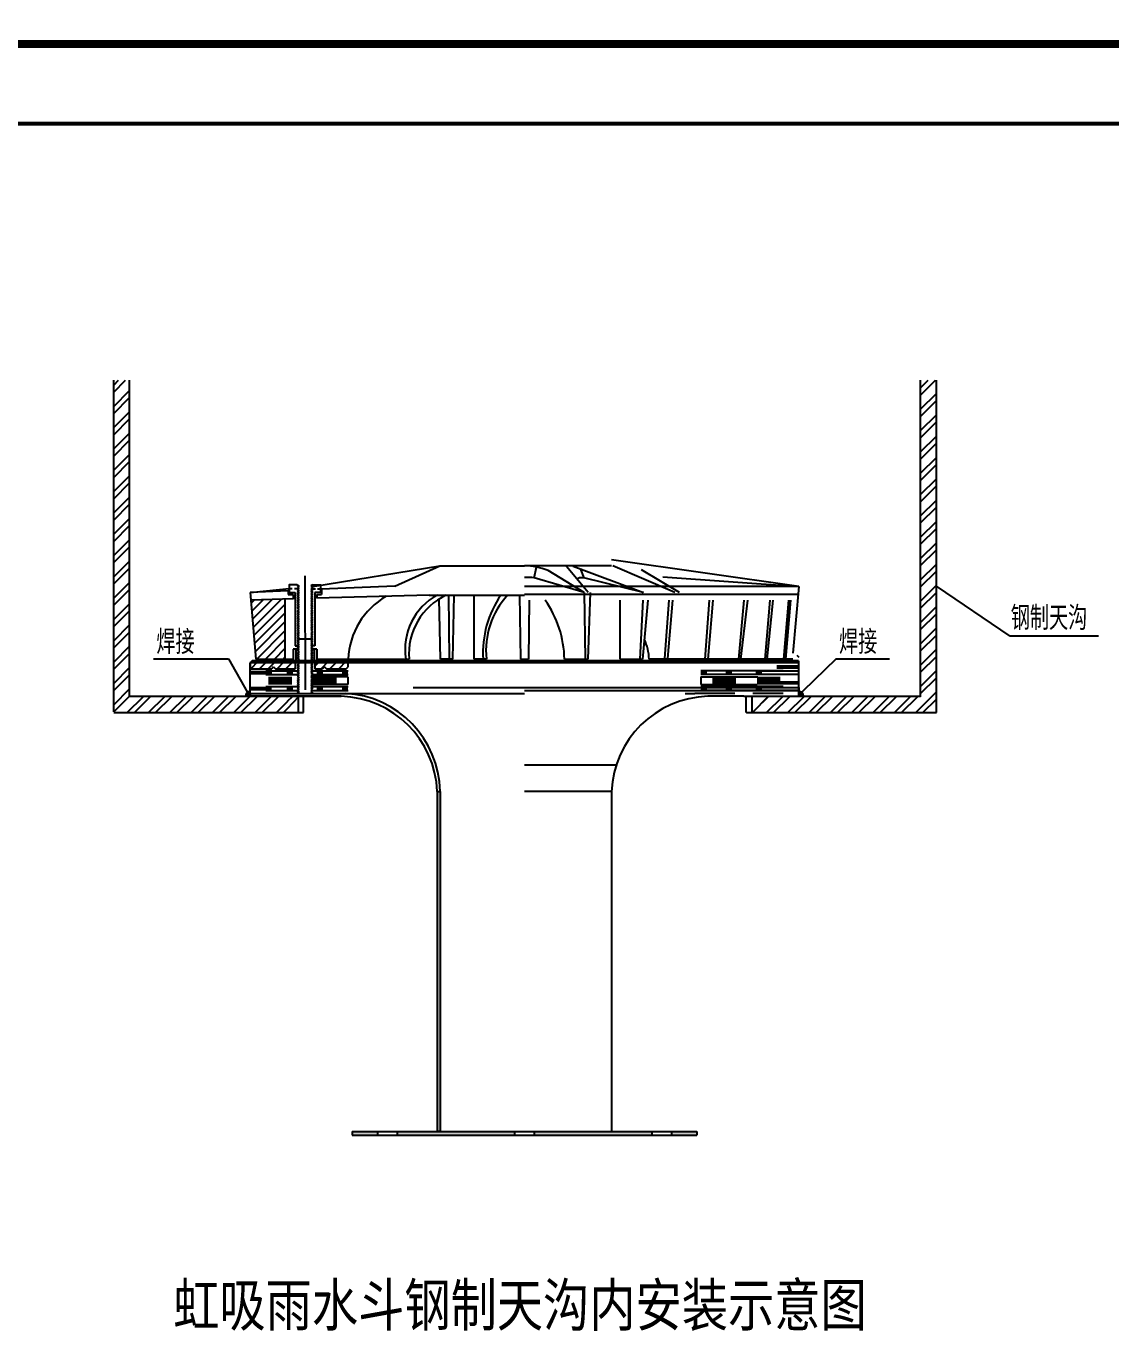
# Model space of a CAD drawing. Extents: x -452079 to 117456, y 3902 to 836955.
# Drawn here: x -297042 to -290238, y 198714 to 206927 of the extents above; entities that cross this region are included whole.
import ezdxf
from ezdxf.enums import TextEntityAlignment as Align

# ---------------------------------------------------------------- set-up
doc = ezdxf.new("R2010")
doc.units = 0
doc.header["$LTSCALE"] = 1000
doc.header["$MEASUREMENT"] = 0
doc.linetypes.add('ACAD_ISO04W100', pattern=[30, 24, -3, 0, -3])
for name, color, linetype in [('0-cxFrame', 155, 'Continuous'), ('PUB_TITLE', 4, 'Continuous'), ('图层1', 5, 'Continuous'), ('文本', 4, 'Continuous'), ('虹吸雨水', 4, 'Continuous'), ('轴线', 9, 'ACAD_ISO04W100')]:
    doc.layers.add(name, color=color, linetype=linetype)
doc.layers.add('0-cxText', color=131, linetype='Continuous', lineweight=25)
doc.styles.add('-宋体', font='', dxfattribs={"width": 0.8})
doc.styles.add('_HZTXT', font='txt.shx', dxfattribs={"bigfont": 'hztxt.shx'})
doc.styles.add('cx_tuming', font='')
doc.styles.add('cx_tuqian1', font='')
doc.styles.add('黑体', font='', dxfattribs={"height": 12})
doc.styles.get('-宋体').set_extended_font_data('SimSun')
doc.styles.get('cx_tuming').set_extended_font_data('SimHei')
doc.styles.get('cx_tuqian1').set_extended_font_data('SimSun')
doc.styles.get('黑体').set_extended_font_data('SimHei')
pattern_1 = [(44.99999999999994, (-300471.764291554, 195617.9836114772), (-66.83877127165238, 66.83877127165222), []), (44.99999999999994, (-300427.2050914716, 195617.9836114772), (-66.83877127165238, 66.83877127165222), [])]

# ---------------------------------------------------------------- blocks, each defined once
blk = doc.blocks.new('TK22.A1 L(Dragon)')
at = {"layer": '0-cxFrame', "color": 7, "const_width": 0.5}
blk.add_lwpolyline([(0, 0), (-841, 0), (-841, 594), (0, 594)], close=True, dxfattribs=at)
at = {"layer": '0-cxFrame', "const_width": 0.5}
blk.add_lwpolyline([(-80, 10), (-821, 10), (-821, 584), (-80, 584)], close=True, dxfattribs=at)
at = {"style": '黑体', "flags": 4}
blk.add_attdef('图幅', text='', height=3.3, dxfattribs=at).set_placement((-40, 3), align=Align.RIGHT)
at = {"layer": '0-cxText', "flags": 4}
for tag, height, style, p in [('建设单位', 3.5, 'cx_tuming', (-45, 240)), ('项目名称', 3.5, 'cx_tuming', (-45, 210)), ('子项名称', 3.5, 'cx_tuming', (-45, 180)), ('工程编号', 3.3, 'cx_tuqian1', (-35, 165)), ('图名1', 3.5, 'cx_tuming', (-45, 87)), ('图名2', 3.5, 'cx_tuming', (-45, 79)), ('图名3', 3.5, 'cx_tuming', (-45, 71)), ('出图日期', 3.3, 'cx_tuqian1', (-39, 60)), ('专业', 3.3, 'cx_tuqian1', (-55, 52)), ('版次', 3.3, 'cx_tuqian1', (-20, 44)), ('图号', 3.3, 'cx_tuqian1', (-55, 44))]:
    blk.add_attdef(tag, text='', height=height, dxfattribs=dict(at, style=style)).set_placement(p, align=Align.MIDDLE)

msp = doc.modelspace()

# ---------------------------------------------------------------- hatches: boundary and pattern name
at = {"layer": '图层1'}
h = msp.add_hatch(dxfattribs=at)
h.set_pattern_fill('LINE', scale=12.28971744, angle=45, style=0)
h.set_pattern_definition([(44.99999999999999, (-1272664.943048895, -135926.5868821669), (-27.59120256669257, 27.59120256669257), [])])
h.paths.add_polyline_path([(-295416.4410223391, 203333.1367318715), (-295632.9757850485, 203326.9108438232), (-295600.7867839391, 202958.1111358154), (-295416.4410223391, 202958.1111358154)])
h = msp.add_hatch(dxfattribs=at)
h.set_pattern_fill('LINE', scale=12.28971744, angle=45, style=0)
h.set_pattern_definition([(44.99999999999999, (-574956.3446353732, -163945.1661306258), (-27.59120256669257, 27.59120256669257), [])])
h.paths.add_polyline_path([(-295502.0765155706, 202896.9846846295), (-295489.7867981403, 202909.2744020709), (-295477.4970807031, 202896.9846846295), (-295354.5999062828, 202896.9846846295), (-295354.5999062828, 202946.1435543945), (-295624.9736900333, 202946.1435543945), (-295637.2634073997, 202933.8538370301), (-295637.2634073997, 202896.9846846295)])
h.paths.add_polyline_path([(-295035.0672529175, 202896.9846846295), (-295022.7775354733, 202909.2744020709), (-295022.7775354733, 202946.1435543945), (-295231.702731876, 202946.1435543945), (-295231.702731876, 202896.9846846295), (-295182.5438621769, 202896.9846846295), (-295170.2541447397, 202909.2744020709), (-295157.9644272959, 202896.9846846295)])
h = msp.add_hatch(color=7, dxfattribs=at)
edge = h.paths.add_edge_path(flags=16)
edge.add_line((-295637.2634073927, 202742.7133906704), (-295039.3494066776, 202742.7133906704))
edge.add_arc((-295074.0673105841, 202114.6184496247), 629.0537226864795, 1.2396446086397077, 86.8361993156471, ccw=False)
edge.add_line((-294445.160815731, 202128.2275184839), (-294463.5953916142, 202128.2275184839))
edge.add_arc((-295085.2814328017, 202102.337556467), 622.224898194202, 2.384690679534012, 88.26992753229919)
edge.add_line((-295066.4959204787, 202724.2788145085), (-295637.2634073857, 202724.2788145085))
edge.add_line((-295637.2634073927, 202724.2788145085), (-295637.2634073927, 202742.7133906704))
edge = h.paths.add_edge_path()
edge.add_line((-295637.2634073927, 202742.7133906704), (-295039.3494066776, 202742.7133906704))
edge.add_arc((-295074.0673105841, 202114.6184496247), 629.0537226864795, 1.2396446086397077, 86.8361993156471, ccw=False)
edge.add_line((-294445.160815731, 202128.2275184839), (-294463.5953916142, 202128.2275184839))
edge.add_arc((-295085.2814328017, 202102.337556467), 622.224898194202, 2.384690679534012, 88.26992753229919)
edge.add_line((-295066.4959204787, 202724.2788145085), (-295637.2634073857, 202724.2788145085))
edge.add_line((-295637.2634073927, 202724.2788145085), (-295637.2634073927, 202742.7133906704))
edge = h.paths.add_edge_path(flags=0)
edge.add_line((-295293.1513189485, 202724.2788145085), (-295066.4959204856, 202724.2788145085))
for points in [[(-294445.160815731, 202128.2275186536), (-294445.160815731, 199995.9615428328), (-294463.5953918973, 199995.9615428328), (-294463.5953916142, 202128.2275184839)], [(-294998.1981003865, 199995.9615428328), (-294998.1981003865, 199971.3821079495), (-294838.4317736689, 199971.3821079495), (-294838.4317736689, 199995.9615428328)], [(-294715.5345992626, 199995.9615428328), (-293978.1515528586, 199995.9615428328), (-293978.1515528586, 199971.3821079497), (-294715.5345992626, 199971.3821079497)], [(-293855.2543784592, 199995.9615428328), (-293117.8713320627, 199995.9615428328), (-293117.8713320627, 199971.3821079497), (-293855.2543784592, 199971.3821079497)], [(-292994.9741576703, 199995.9615428328), (-292835.2078309453, 199995.9615428328), (-292835.2078309453, 199971.3821079497), (-292994.9741576703, 199971.3821079497)]]:
    msp.add_hatch(color=7, dxfattribs=at).paths.add_polyline_path(points)
at = {"layer": '虹吸雨水'}
h = msp.add_hatch(dxfattribs=at)
h.set_pattern_fill('ANSI32', scale=9.923810690259726, style=0)
h.set_pattern_definition(pattern_1)
h.paths.add_polyline_path([(-296393.8163723371, 202721.7531501699), (-296393.8163723371, 204706.5152882227), (-296493.0544792361, 204706.5152882227), (-296493.0544792361, 202622.51504327), (-295401.4353033046, 202622.51504327), (-295401.4353033046, 202721.7531501699), (-295500.6734102185, 202721.7531501699)])
h = msp.add_hatch(dxfattribs=at)
h.set_pattern_fill('ANSI32', scale=9.923810690259726, style=0)
h.set_pattern_definition(pattern_1)
h.paths.add_polyline_path([(-291332.6729203042, 202622.51504327), (-291332.6729203042, 204706.5152882227), (-291431.9110272031, 204706.5152882227), (-291431.9110272031, 202721.7531501699), (-292424.2920962286, 202721.7531501699), (-292424.2920962286, 202622.51504327)])
for points in [[(-295636.8885079364, 202753.8152152878, 0.4142135623731495), (-295666.9636090154, 202723.7401142019), (-295636.8885079364, 202723.7401142019)], [(-292196.5632242037, 202754.4508413697), (-292196.5632242037, 202724.3757402749), (-292166.4881231108, 202724.3757402749, 0.4142135623730951)]]:
    msp.add_hatch(color=7, dxfattribs=at).paths.add_polyline_path(points)

# ---------------------------------------------------------------- linework, layer by layer
at = {"layer": '图层1', "color": 7}
for p, q in [((-295244.3094625001, 203413.8632846662), (-294447.1413511828, 203543.4434855493)), ((-294729.0532884512, 203414.9587972724), (-294447.1413511828, 203543.4434855493)), ((-294447.1413511828, 203543.4434855493), (-293916.7029656664, 203543.4434855493)), ((-293369.810539577, 203543.4434855493), (-293916.7029656664, 203543.4434855493)), ((-293855.0289309936, 203466.8790326548), (-293841.4603010754, 203534.7667714703)), ((-293652.1230226902, 203541.0339585202), (-293653.2122503867, 203539.4796417976)), ((-293653.2122503867, 203539.4796417976), (-293652.9116851965, 203537.8490220663)), ((-293517.1088828317, 203376.0346173194), (-293652.9116851965, 203537.8490220663)), ((-293648.4674306687, 203542.432918267), (-293652.1230226902, 203541.0339585202)), ((-293640.6116327954, 203543.4434855493), (-293648.4674306687, 203542.432918267)), ((-293635.4005516924, 203543.2881285645), (-293640.6116327954, 203543.4434855493)), ((-293611.3179490001, 203541.3989615055), (-293635.4005516924, 203543.2881285645)), ((-293611.3179490001, 203541.3989615055), (-293169.9753550247, 203376.0348509817)), ((-293567.7215437282, 203525.0640759197), (-293543.0982524476, 203467.3690618986)), ((-292196.1425240667, 203412.254882936), (-293369.864585324, 203579.6628620202)), ((-292973.4455392061, 203376.0349832583), (-293362.2029990091, 203542.350713486)), ((-293542.017778192, 203376.0346005604), (-293855.0289310145, 203466.8790325272)), ((-293542.017778192, 203376.0346005604), (-293768.5599222475, 203514.2173504921)), ((-293570.7559134865, 203467.3690618986), (-293587.2884413128, 203459.6563341279)), ((-293543.0982524476, 203467.3690618986), (-293570.7559134865, 203467.3690618986)), ((-293169.9753550247, 203376.0348509817), (-293543.0982524476, 203467.3690618986)), ((-292943.886107588, 203376.0350031602), (-293182.7998989027, 203516.7624490882)), ((-293048.2131194615, 203473.7061436443), (-292196.1425240667, 203412.254882936)), ((-295637.3174530196, 203376.0331902223), (-295391.4626511371, 203399.6986387578)), ((-295397.6139171811, 203386.3061988918), (-295637.2634072651, 203376.0355064654)), ((-295637.2634072651, 203376.0355064654), (-295600.7867839391, 202958.1111358147)), ((-295397.6139171811, 203386.3061988918), (-295397.6139171811, 203363.0435194507)), ((-295397.6139171811, 203363.0435194507), (-295366.8896235785, 203363.0435194507)), ((-295373.1029946015, 203398.9675405762), (-295391.8361959106, 203398.9675405762)), ((-295366.8896235785, 203363.0435194507), (-295366.8896235785, 203334.544690726)), ((-295334.2351512255, 203398.9675405762), (-295359.7128495153, 203398.9675405762)), ((-295354.7180136273, 203374.3881056941), (-295354.7180136273, 203041.5066726749)), ((-295342.4282961831, 203423.5469754505), (-295330.1385787468, 203416.1731449837)), ((-295330.1385787468, 203416.1731449837), (-295342.4282961831, 203408.7993145263)), ((-295342.4282961831, 203408.7993145263), (-295330.1385787468, 203401.42548406)), ((-295330.1385787468, 203401.42548406), (-295342.4282961831, 203394.0516535934)), ((-295342.4282961831, 203394.0516535934), (-295330.1385787468, 203386.6778231348)), ((-295330.1385787468, 203386.6778231348), (-295342.4282961831, 203379.3039926683)), ((-295342.4282961831, 203379.3039926683), (-295330.1385787468, 203371.9301622018)), ((-295330.1385787468, 203371.9301622018), (-295342.4282961831, 203364.5563317441)), ((-295342.4282961831, 203364.5563317441), (-295330.1385787468, 203357.1825012775)), ((-295244.1105566726, 203423.5469754505), (-295256.4002741168, 203416.1731449837)), ((-295256.4002741168, 203416.1731449837), (-295244.1105566726, 203408.7993145263)), ((-295244.1105566726, 203408.7993145263), (-295256.4002741168, 203401.42548406)), ((-295256.4002741168, 203401.42548406), (-295244.1105566726, 203394.0516535934)), ((-295244.1105566726, 203394.0516535934), (-295256.4002741168, 203386.6778231348)), ((-295256.4002741168, 203386.6778231348), (-295244.1105566726, 203379.3039926683)), ((-295244.1105566726, 203379.3039926683), (-295256.4002741168, 203371.9301622018)), ((-295256.4002741168, 203371.9301622018), (-295244.1105566726, 203364.5563317441)), ((-295244.1105566726, 203364.5563317441), (-295256.4002741168, 203357.1825012775)), ((-295252.3037016306, 203398.9675405762), (-295226.8260033404, 203398.9675405762)), ((-295231.8208392284, 203374.3881056941), (-295231.8208392284, 203041.5066726749)), ((-295219.4130142972, 203363.0435194507), (-295219.4130142972, 203338.7757031667)), ((-295219.4130142972, 203363.0435194507), (-295188.6887207085, 203363.0435194507)), ((-294513.5244885756, 203359.0977239538), (-295219.4130142972, 203338.801754461)), ((-295213.6848882118, 203398.9675405762), (-295194.9516869097, 203398.9675405762)), ((-294729.0532884512, 203414.9587972724), (-295188.6887207085, 203395.2601358868)), ((-295188.6887207085, 203395.2601358868), (-295188.6887207085, 203363.0435194507)), ((-294513.5244885756, 203359.0977239538), (-293916.7029656664, 203359.0977239538)), ((-294387.2410771682, 202958.1111368943), (-294391.2141101424, 203359.0977239538)), ((-294366.5253771346, 202958.1111368943), (-294358.2752480012, 203359.0977239538)), ((-294232.1727370679, 202958.1111368943), (-294232.1727370679, 203359.0977239538)), ((-293947.427259262, 203359.0977239538), (-293941.2824005399, 202958.1111368943)), ((-292196.1425240667, 203412.254882936), (-293916.7029656664, 203412.2537248278)), ((-292200.4301462763, 203363.1302202862), (-293916.7029656664, 203363.1302202862)), ((-293542.017778192, 203376.0346005604), (-293536.5588005384, 202958.1111368943)), ((-293503.2816043145, 203376.0346266293), (-293518.8989365621, 202958.1111368943)), ((-292196.1425240667, 203412.254882936), (-292232.6191473937, 202994.3305122865)), ((-295366.8896235785, 203334.5614521193), (-295632.9757850485, 203326.9108438235)), ((-295416.4410223391, 202958.1111358147), (-295416.4410223391, 203333.1230918356)), ((-295330.1385787468, 203357.1825012775), (-295342.4282961831, 203349.808670811)), ((-295342.4282961831, 203349.808670811), (-295330.1385787468, 203342.4348403533)), ((-295330.1385787468, 203342.4348403533), (-295342.4282961831, 203335.0610098868)), ((-295342.4282961831, 203335.0610098868), (-295330.1385787468, 203327.6871794203)), ((-295330.1385787468, 203327.6871794203), (-295342.4282961831, 203320.3133489616)), ((-295342.4282961831, 203320.3133489616), (-295330.1385787468, 203312.9395184874)), ((-295330.1385787468, 203312.9395184874), (-295342.4282961831, 203305.5656880288)), ((-295342.4282961831, 203305.5656880288), (-295330.1385787468, 203298.1918575623)), ((-295330.1385787468, 203298.1918575623), (-295342.4282961831, 203290.8180270955)), ((-295342.4282961831, 203290.8180270955), (-295330.1385787468, 203283.4441966378)), ((-295330.1385787468, 203283.4441966378), (-295342.4282961831, 203276.0703661718)), ((-295342.4282961831, 203276.0703661718), (-295330.1385787468, 203268.6965357052)), ((-295256.4002741168, 203357.1825012775), (-295244.1105566726, 203349.808670811)), ((-295244.1105566726, 203349.808670811), (-295256.4002741168, 203342.4348403533)), ((-295256.4002741168, 203342.4348403533), (-295244.1105566726, 203335.0610098868)), ((-295244.1105566726, 203335.0610098868), (-295256.4002741168, 203327.6871794203)), ((-295256.4002741168, 203327.6871794203), (-295244.1105566726, 203320.3133489616)), ((-295244.1105566726, 203320.3133489616), (-295256.4002741168, 203312.9395184874)), ((-295256.4002741168, 203312.9395184874), (-295244.1105566726, 203305.5656880288)), ((-295244.1105566726, 203305.5656880288), (-295256.4002741168, 203298.1918575623)), ((-295256.4002741168, 203298.1918575623), (-295244.1105566726, 203290.8180270955)), ((-295244.1105566726, 203290.8180270955), (-295256.4002741168, 203283.4441966378)), ((-295256.4002741168, 203283.4441966378), (-295244.1105566726, 203276.0703661718)), ((-295244.1105566726, 203276.0703661718), (-295256.4002741168, 203268.6965357052)), ((-294443.4353852512, 202958.1111368943), (-294451.1894122495, 203334.9853370661)), ((-293886.4719150754, 203326.9108438235), (-293892.1235307849, 202958.1111368943)), ((-293315.1688928803, 202958.1111358147), (-293315.1688928803, 203326.9108438235)), ((-293172.898725191, 203326.9108438235), (-293192.7980087933, 202958.1111368943)), ((-293142.7847724527, 203326.9108438235), (-293175.138144817, 202958.1111368943)), ((-293011.1895445518, 203326.9108438235), (-293036.9462185007, 202962.1818507678)), ((-292987.2204505357, 203326.9108438235), (-293019.2167149105, 202962.1818507678)), ((-292758.7659227371, 203326.9108438235), (-292784.8100651324, 202958.111135807)), ((-292734.7271890722, 203326.9108438235), (-292767.0805615353, 202958.1111358147)), ((-292541.1439099021, 203326.9108438235), (-292573.3329110125, 202958.111135807)), ((-292517.1051762368, 203326.9108438235), (-292561.5838947914, 202958.111135807)), ((-292376.6615361998, 203326.9108438235), (-292408.8505373102, 202958.1111358147)), ((-292358.7676612565, 203326.9108438235), (-292397.101521089, 202958.1111358147)), ((-292259.1739429224, 203326.9108438235), (-292291.3629440324, 202958.1111358147)), ((-292247.4249266948, 203326.9108438235), (-292279.6139278112, 202958.1111358147)), ((-295330.1385787468, 203268.6965357052), (-295342.4282961831, 203261.3227052466)), ((-295342.4282961831, 203261.3227052466), (-295330.1385787468, 203253.9488747799)), ((-295330.1385787468, 203253.9488747799), (-295342.4282961831, 203246.5750443136)), ((-295342.4282961831, 203246.5750443136), (-295330.1385787468, 203239.2012138559)), ((-295330.1385787468, 203239.2012138559), (-295342.4282961831, 203231.8273833893)), ((-295342.4282961831, 203231.8273833893), (-295330.1385787468, 203224.4535529228)), ((-295330.1385787468, 203224.4535529228), (-295342.4282961831, 203217.0797224651)), ((-295342.4282961831, 203217.0797224651), (-295330.1385787468, 203209.7058919986)), ((-295330.1385787468, 203209.7058919986), (-295342.4282961831, 203202.3320615321)), ((-295342.4282961831, 203202.3320615321), (-295330.1385787468, 203194.9582310735)), ((-295330.1385787468, 203194.9582310735), (-295342.4282961831, 203187.584400599)), ((-295256.4002741168, 203268.6965357052), (-295244.1105566726, 203261.3227052466)), ((-295244.1105566726, 203261.3227052466), (-295256.4002741168, 203253.9488747799)), ((-295256.4002741168, 203253.9488747799), (-295244.1105566726, 203246.5750443136)), ((-295244.1105566726, 203246.5750443136), (-295256.4002741168, 203239.2012138559)), ((-295256.4002741168, 203239.2012138559), (-295244.1105566726, 203231.8273833893)), ((-295244.1105566726, 203231.8273833893), (-295256.4002741168, 203224.4535529228)), ((-295256.4002741168, 203224.4535529228), (-295244.1105566726, 203217.0797224651)), ((-295244.1105566726, 203217.0797224651), (-295256.4002741168, 203209.7058919986)), ((-295256.4002741168, 203209.7058919986), (-295244.1105566726, 203202.3320615321)), ((-295244.1105566726, 203202.3320615321), (-295256.4002741168, 203194.9582310735)), ((-295256.4002741168, 203194.9582310735), (-295244.1105566726, 203187.584400599)), ((-295342.4282961831, 203187.584400599), (-295330.1385787468, 203180.2105701404)), ((-295330.1385787468, 203180.2105701404), (-295342.4282961831, 203172.8367396827)), ((-295342.4282961831, 203172.8367396827), (-295330.1385787468, 203165.4629092073)), ((-295330.1385787468, 203165.4629092073), (-295342.4282961831, 203158.0890787496)), ((-295342.4282961831, 203158.0890787496), (-295330.1385787468, 203150.7152482831)), ((-295330.1385787468, 203150.7152482831), (-295342.4282961831, 203143.3414178168)), ((-295342.4282961831, 203143.3414178168), (-295330.1385787468, 203135.9675873584)), ((-295330.1385787468, 203135.9675873584), (-295342.4282961831, 203128.5937568917)), ((-295342.4282961831, 203128.5937568917), (-295330.1385787468, 203121.2199264249)), ((-295330.1385787468, 203121.2199264249), (-295342.4282961831, 203113.8460959675)), ((-295342.4282961831, 203113.8460959675), (-295330.1385787468, 203106.4722655012)), ((-295244.1105566726, 203187.584400599), (-295256.4002741168, 203180.2105701404)), ((-295256.4002741168, 203180.2105701404), (-295244.1105566726, 203172.8367396827)), ((-295244.1105566726, 203172.8367396827), (-295256.4002741168, 203165.4629092073)), ((-295256.4002741168, 203165.4629092073), (-295244.1105566726, 203158.0890787496)), ((-295244.1105566726, 203158.0890787496), (-295256.4002741168, 203150.7152482831)), ((-295256.4002741168, 203150.7152482831), (-295244.1105566726, 203143.3414178168)), ((-295244.1105566726, 203143.3414178168), (-295256.4002741168, 203135.9675873584)), ((-295256.4002741168, 203135.9675873584), (-295244.1105566726, 203128.5937568917)), ((-295244.1105566726, 203128.5937568917), (-295256.4002741168, 203121.2199264249)), ((-295256.4002741168, 203121.2199264249), (-295244.1105566726, 203113.8460959675)), ((-295244.1105566726, 203113.8460959675), (-295256.4002741168, 203106.4722655012)), ((-295354.7180136273, 203041.5066726749), (-295340.0968272791, 203041.5066726749)), ((-295330.1385787468, 203106.4722655012), (-295342.4282961831, 203099.0984350346)), ((-295342.4282961831, 203099.0984350346), (-295330.1385787468, 203091.7246045769)), ((-295330.1385787468, 203091.7246045769), (-295342.4282961831, 203084.3507741102)), ((-295340.0968272363, 203085.7664168837), (-295342.4282961831, 203084.3675355032)), ((-295340.0968272363, 203085.749655482), (-295342.4282961831, 203084.3507741102)), ((-295342.4282961831, 203084.3675355032), (-295330.1385787468, 203076.9937050367)), ((-295330.1385787468, 203076.9937050367), (-295342.4282961831, 203069.6198745702)), ((-295342.4282961831, 203069.6198745702), (-295330.1385787468, 203062.2460441116)), ((-295330.1385787468, 203062.2460441116), (-295342.4282961831, 203054.872213645)), ((-295342.4282961831, 203054.872213645), (-295330.1385787468, 203047.4983831787)), ((-295330.1385787468, 203047.4983831787), (-295342.4282961831, 203040.124552721)), ((-295342.4282961831, 203040.124552721), (-295330.1385787468, 203032.7507222543)), ((-295330.1385787468, 203032.7507222543), (-295342.4282961831, 203025.3768917877)), ((-295330.1385787468, 203032.7507222543), (-295342.4282961831, 203025.3768917877)), ((-295340.0968272363, 203085.7664168837), (-295246.4420252087, 203085.766416629)), ((-295256.4002741168, 203106.4722655012), (-295244.1105566726, 203099.0984350346)), ((-295244.1105566726, 203099.0984350346), (-295256.4002741168, 203091.7246045769)), ((-295256.4002741168, 203091.7246045769), (-295244.1105566726, 203084.3507741102)), ((-295244.1105566726, 203084.3675355032), (-295256.4002741168, 203076.9937050367)), ((-295256.4002741168, 203076.9937050367), (-295244.1105566726, 203069.6198745702)), ((-295244.1105566726, 203069.6198745702), (-295256.4002741168, 203062.2460441116)), ((-295256.4002741168, 203062.2460441116), (-295244.1105566726, 203054.872213645)), ((-295244.1105566726, 203054.872213645), (-295256.4002741168, 203047.4983831787)), ((-295256.4002741168, 203047.4983831787), (-295244.1105566726, 203040.124552721)), ((-295244.1105566726, 203040.124552721), (-295256.4002741168, 203032.7507222543)), ((-295256.4002741168, 203032.7507222543), (-295244.1105566726, 203025.3768917877)), ((-295256.4002741168, 203032.7507222543), (-295244.1105566726, 203025.3768917877)), ((-295246.4420252087, 203085.766416629), (-295244.1105566726, 203084.3675355032)), ((-295246.4420252087, 203085.7496552271), (-295244.1105566726, 203084.3507741102)), ((-295231.8208392284, 203041.5066726749), (-295246.442025591, 203041.5066726749)), ((-295600.7867839391, 202958.1111358147), (-295367.0077309514, 202958.1111358147)), ((-295367.0077309514, 203019.8818590263), (-295367.0077309514, 202946.1435543949)), ((-295333.2699082613, 203019.8818590263), (-295367.0077309514, 203019.8818590263)), ((-295350.1388196031, 203019.8818590263), (-295350.1388196031, 202946.1435543949)), ((-295342.4282961831, 203025.3768917877), (-295330.1385787468, 203018.0030613301)), ((-295342.4282961831, 203025.3768917877), (-295330.1385787468, 203018.0030613301)), ((-295330.1385787468, 203018.0030613301), (-295342.4282961831, 203010.6292308638)), ((-295342.4282961831, 203010.6292308638), (-295330.1385787468, 203003.2554003972)), ((-295330.1385787468, 203003.2554003972), (-295342.4282961831, 202995.8815699389)), ((-295342.4282961831, 202995.8815699389), (-295330.1385787468, 202988.5077394721)), ((-295330.1385787468, 202988.5077394721), (-295342.4282961831, 202981.1339090056)), ((-295342.4282961831, 202981.1339090056), (-295330.1385787468, 202973.7600785481)), ((-295330.1385787468, 202973.7600785481), (-295342.4282961831, 202966.3862480727)), ((-295342.4282961831, 202966.3862480727), (-295330.1385787468, 202959.012417615)), ((-295330.1385787468, 202959.012417615), (-295342.4282961831, 202951.6385871564)), ((-295342.4282961831, 202951.6385871564), (-295330.1385787468, 202944.2647566817)), ((-295244.1105566726, 203025.3768917877), (-295256.4002741168, 203018.0030613301)), ((-295244.1105566726, 203025.3768917877), (-295256.4002741168, 203018.0030613301)), ((-295256.4002741168, 203018.0030613301), (-295244.1105566726, 203010.6292308638)), ((-295244.1105566726, 203010.6292308638), (-295256.4002741168, 203003.2554003972)), ((-295256.4002741168, 203003.2554003972), (-295244.1105566726, 202995.8815699389)), ((-295244.1105566726, 202995.8815699389), (-295256.4002741168, 202988.5077394721)), ((-295256.4002741168, 202988.5077394721), (-295244.1105566726, 202981.1339090056)), ((-295244.1105566726, 202981.1339090056), (-295256.4002741168, 202973.7600785481)), ((-295256.4002741168, 202973.7600785481), (-295244.1105566726, 202966.3862480727)), ((-295244.1105566726, 202966.3862480727), (-295256.4002741168, 202959.012417615)), ((-295256.4002741168, 202959.012417615), (-295244.1105566726, 202951.6385871564)), ((-295244.1105566726, 202951.6385871564), (-295256.4002741168, 202944.2647566817)), ((-295219.5311216706, 203019.8818590263), (-295253.2689445948, 203019.8818590263)), ((-295236.4000331329, 203019.8818590263), (-295236.4000331329, 202946.1435543949)), ((-295219.5311216706, 203019.8818590263), (-295219.5311216706, 202946.1435543949)), ((-295219.5311216706, 202958.1111358147), (-295022.7837511704, 202958.1111358147)), ((-295022.7837511704, 202958.1111368943), (-294639.9422585469, 202958.1111368943)), ((-294366.5253771346, 202958.1111368943), (-294443.4353852512, 202958.1111368943)), ((-294155.2627289447, 202958.1111368943), (-294232.1727370679, 202958.1111368943)), ((-293941.2824005399, 202958.1111368943), (-293916.7029656664, 202958.1111368943)), ((-293916.7029656664, 202958.1111368943), (-293892.1235307849, 202958.1111368943)), ((-293665.6214824513, 202958.1111368943), (-293518.8989365621, 202958.1111368943)), ((-293315.1688928803, 202958.1111368943), (-293175.138144817, 202958.1111368943)), ((-292232.6315791982, 202958.1111358147), (-293133.9845996511, 202958.1111358147)), ((-292208.4322415677, 202982.3629308745), (-292196.1425241305, 202970.073213434)), ((-292208.4322412916, 202982.3629308745), (-292196.1425238543, 202970.073213434)), ((-293916.1104461316, 202933.2970202031), (-295638.2370449042, 202933.2970202031)), ((-295637.2634074775, 202933.8538369533), (-295637.2634074775, 202896.9846846295)), ((-295637.2634073997, 202896.9846846295), (-295502.0765155706, 202896.9846846295)), ((-295624.9664720919, 202946.1350836064), (-295637.2570592173, 202933.8350026543)), ((-295637.1371588482, 202723.446163274), (-295637.1371588482, 202933.5416947749)), ((-295354.5999062828, 202946.1435543949), (-295624.9736900333, 202946.1435543949)), ((-292196.6911976918, 202946.1539337301), (-295622.6372075908, 202946.1539337301)), ((-295538.9620803309, 202884.6949671881), (-295331.1038217245, 202884.6949671881)), ((-295489.7867981403, 202909.2744020711), (-295502.0765155776, 202896.9846846295)), ((-295489.7867981403, 202909.2744020711), (-295477.4970807031, 202896.9846846295)), ((-295477.4970807031, 202896.9846846295), (-295354.5999062828, 202896.9846846295)), ((-295367.0077309514, 202946.1435543949), (-295333.2699082613, 202946.1435543949)), ((-295354.5999062828, 202946.1435543949), (-295354.5999062828, 202896.9846846295)), ((-295330.1385787468, 202944.2647566817), (-295342.4282961831, 202936.8909262234)), ((-295342.4282961831, 202936.8909262234), (-295330.1385787468, 202929.5170957568)), ((-295330.1385787468, 202929.5170957568), (-295342.4282961831, 202922.1432652903)), ((-295342.4282961831, 202922.1432652903), (-295330.1385787468, 202914.7694348326)), ((-295330.1385787468, 202914.7694348326), (-295342.4282961831, 202907.3956043661)), ((-295342.4282961831, 202907.3956043661), (-295330.1385787468, 202900.0217738996)), ((-295330.1385787468, 202900.0217738996), (-295342.4282961831, 202892.6479434419)), ((-295342.4282961831, 202892.6479434419), (-295330.1385787468, 202885.2741129756)), ((-295330.1385787468, 202885.2741129756), (-295342.4282961831, 202877.900282509)), ((-295342.4282961831, 202877.900282509), (-295330.1385787468, 202870.5264520507)), ((-295330.1385787468, 202870.5264520507), (-295342.4282961831, 202863.1526215839)), ((-295256.4002741168, 202944.2647566817), (-295244.1105566726, 202936.8909262234)), ((-295244.1105566726, 202936.8909262234), (-295256.4002741168, 202929.5170957568)), ((-295256.4002741168, 202929.5170957568), (-295244.1105566726, 202922.1432652903)), ((-295244.1105566726, 202922.1432652903), (-295256.4002741168, 202914.7694348326)), ((-295256.4002741168, 202914.7694348326), (-295244.1105566726, 202907.3956043661)), ((-295244.1105566726, 202907.3956043661), (-295256.4002741168, 202900.0217738996)), ((-295256.4002741168, 202900.0217738996), (-295244.1105566726, 202892.6479434419)), ((-295244.1105566726, 202892.6479434419), (-295256.4002741168, 202885.2741129756)), ((-295256.4002741168, 202885.2741129756), (-295244.1105566726, 202877.900282509)), ((-295244.1105566726, 202877.900282509), (-295256.4002741168, 202870.5264520507)), ((-295256.4002741168, 202870.5264520507), (-295244.1105566726, 202863.1526215839)), ((-295255.4350311382, 202884.6949671881), (-295022.7775354733, 202884.6949671881)), ((-295253.2689445948, 202946.1435543949), (-295219.5311216706, 202946.1435543949)), ((-295231.702731876, 202946.1435543949), (-295231.702731876, 202896.9846846295)), ((-295022.7775354733, 202946.1435543949), (-295231.702731876, 202946.1435543949)), ((-295231.702731876, 202896.9846846295), (-295182.5438621769, 202896.9846846295)), ((-295170.2541447397, 202909.2744020711), (-295182.5438621769, 202896.9846846295)), ((-295170.2541447397, 202909.2744020711), (-295157.9644272959, 202896.9846846295)), ((-295157.9644272959, 202896.9846846295), (-295035.0672529175, 202896.9846846295)), ((-295035.0672529175, 202896.9846846295), (-295022.7775354733, 202909.2744020711)), ((-295022.7775354733, 202909.2744020711), (-295022.7775354733, 202946.1435543949)), ((-293916.7029656664, 202946.143554378), (-292601.703199718, 202946.1435543949)), ((-292196.1425242012, 202933.2040611092), (-293916.7029656664, 202933.2040610925)), ((-292810.6283958515, 202946.1435543949), (-292601.7031994418, 202946.1435543949)), ((-292577.9709001866, 202884.6949671881), (-292810.6283958515, 202884.6949671881)), ((-292601.703199718, 202946.1435543949), (-292208.4322415677, 202946.1435543949)), ((-292294.4438510019, 202884.6949671881), (-292577.9709001866, 202884.6949671881)), ((-292478.8060250499, 202946.1435543949), (-292208.4322412916, 202946.1435543949)), ((-292430.857417262, 202884.9570159292), (-292196.7167764407, 202884.9570159292)), ((-292196.1425242012, 202933.2040611092), (-292331.3294160234, 202933.2040611092)), ((-292196.7167764407, 202884.9570159292), (-292196.7167764407, 202860.0997383898)), ((-292196.3306972555, 202725.0227873988), (-292196.3306972555, 202946.5686363952)), ((-295538.9620803309, 202860.115532305), (-295337.3664807405, 202860.115532305)), ((-295538.9620803309, 202785.2779545687), (-295335.2547922617, 202785.2779545687)), ((-295342.4282961831, 202863.1526215839), (-295330.1385787468, 202855.7787911174)), ((-295330.1385787468, 202855.7787911174), (-295342.4282961831, 202848.4049606594)), ((-295342.4282961831, 202848.4049606594), (-295330.1385787468, 202841.0311301845)), ((-295330.1385787468, 202841.1988701756), (-295342.4282961831, 202833.8250397089)), ((-295342.4282961831, 202833.8250397089), (-295330.1385787468, 202826.4512092503)), ((-295330.1385787468, 202826.4512092503), (-295342.4282961831, 202819.0773787835)), ((-295342.4282961831, 202819.0773787835), (-295330.1385787468, 202811.7035483172)), ((-295330.1385787468, 202811.7035483172), (-295342.4282961831, 202804.3297178597)), ((-295342.4282961831, 202804.3297178597), (-295330.1385787468, 202796.9558873932)), ((-295330.1385787468, 202796.9558873932), (-295342.4282961831, 202789.5820569267)), ((-295342.4282961831, 202789.5820569267), (-295330.1385787468, 202782.208226469)), ((-295244.1105566726, 202863.1526215839), (-295256.4002741168, 202855.7787911174)), ((-295256.4002741168, 202855.7787911174), (-295244.1105566726, 202848.4049606594)), ((-295244.1105566726, 202848.4049606594), (-295256.4002741168, 202841.0311301845)), ((-295256.4002741168, 202841.1988701756), (-295244.1105566726, 202833.8250397089)), ((-295244.1105566726, 202833.8250397089), (-295256.4002741168, 202826.4512092503)), ((-295256.4002741168, 202826.4512092503), (-295244.1105566726, 202819.0773787835)), ((-295244.1105566726, 202819.0773787835), (-295256.4002741168, 202811.7035483172)), ((-295256.4002741168, 202811.7035483172), (-295244.1105566726, 202804.3297178597)), ((-295244.1105566726, 202804.3297178597), (-295256.4002741168, 202796.9558873932)), ((-295256.4002741168, 202796.9558873932), (-295244.1105566726, 202789.5820569267)), ((-295244.1105566726, 202789.5820569267), (-295256.4002741168, 202782.208226469)), ((-295024.0655950292, 202797.7894864498), (-295255.1561593686, 202797.7023562418)), ((-295251.284060608, 202785.2779545687), (-295022.7775354733, 202785.2779545687)), ((-295249.1723721156, 202860.115532305), (-295022.7775354733, 202860.1155323138)), ((-295024.0655950292, 202846.7110435708), (-295247.0752752305, 202846.6261295207)), ((-295024.0655950292, 202846.7110435708), (-295024.0655950292, 202797.7894864498)), ((-292496.0394505778, 202860.1155323138), (-292810.6283958515, 202860.1155323138)), ((-292466.4837137594, 202785.2779545687), (-292810.6283958515, 202785.2779545687)), ((-292809.3403363031, 202846.7110435708), (-292452.5022945463, 202846.6261295207)), ((-292809.3403363031, 202846.7110435708), (-292809.3403363031, 202797.7894864498)), ((-292809.3403363031, 202797.7894864498), (-292457.5682309128, 202797.7023562418)), ((-292294.4438510019, 202785.2779545687), (-292498.1511390701, 202785.2779545687)), ((-292294.4438510019, 202860.1155323138), (-292496.0394505778, 202860.1155323138)), ((-292196.7167764407, 202860.0997383898), (-292459.2778013379, 202860.0997383898)), ((-295302.3409577839, 202723.999225821), (-296393.049833149, 202723.999225821)), ((-295637.2634073927, 202742.7133906706), (-295039.3494066776, 202742.7133906706)), ((-295637.2634073927, 202742.7133906706), (-295637.2634073927, 202724.2788145087)), ((-295066.4959204787, 202724.2788145087), (-295637.2634073927, 202724.2788145087)), ((-295637.2634072651, 202724.2788145087), (-295293.1513189485, 202724.2788145087)), ((-295538.9620803309, 202760.6985196868), (-295341.4086551613, 202760.6985196868)), ((-295402.1204460089, 202692.7928505304), (-295371.506684515, 202723.7854654534)), ((-295402.0892719094, 202648.2666027389), (-295330.7117830434, 202723.7824494393)), ((-295330.1385787468, 202782.208226469), (-295342.4282961831, 202774.8343959936)), ((-295342.4282961831, 202774.8343959936), (-295330.1385787468, 202767.4605655359)), ((-295330.1385787468, 202767.4605655359), (-295342.4282961831, 202760.0867350694)), ((-295342.4282961831, 202760.0867350694), (-295330.1385787468, 202752.7129046029)), ((-295330.1385787468, 202752.7129046029), (-295342.4282961831, 202745.3390741443)), ((-295342.4282961831, 202745.3390741443), (-295338.0521570675, 202742.7133906706)), ((-295338.0521570675, 202742.7133906706), (-295248.4866957882, 202742.7133906706)), ((-295332.9531206044, 202622.5207304839), (-295332.9531206044, 202724.6680281156)), ((-295302.2114653804, 202622.4268568904), (-295302.2114653804, 202723.5830151533)), ((-295293.1513189485, 202724.2788145087), (-295066.4959204787, 202724.2788145087)), ((-295256.4002741168, 202782.208226469), (-295244.1105566726, 202774.8343959936)), ((-295244.1105566726, 202774.8343959936), (-295256.4002741168, 202767.4605655359)), ((-295256.4002741168, 202767.4605655359), (-295244.1105566726, 202760.0867350694)), ((-295244.1105566726, 202760.0867350694), (-295256.4002741168, 202752.7129046029)), ((-295256.4002741168, 202752.7129046029), (-295244.1105566726, 202745.3390741443)), ((-295244.1105566726, 202745.3390741443), (-295248.4866957882, 202742.7133906706)), ((-295245.1301977013, 202760.6985196868), (-295022.7775354733, 202760.6985196868)), ((-295214.7269648843, 202742.7133906706), (-293916.7029656664, 202742.7133906706)), ((-294615.5123190035, 202778.9327671422), (-292196.1425242082, 202778.9327671503)), ((-293916.7029656664, 202760.4981909717), (-292196.1425242082, 202760.4981909884)), ((-292908.929722999, 202742.8135800773), (-292847.4811358064, 202742.8135800773)), ((-292596.9041657386, 202742.8135800773), (-292847.4811358064, 202742.8135800773)), ((-292466.4837137594, 202760.6985196868), (-292810.6283958515, 202760.6985196868)), ((-292777.553218358, 202778.9327671503), (-292196.1425239326, 202778.9327671503)), ((-292766.9100108396, 202760.4981909884), (-292196.1425239326, 202760.4981909884)), ((-292540.2546123842, 202724.2788145087), (-292766.9100108396, 202724.2788145087)), ((-292196.1425240667, 202760.4981909884), (-292540.2546123842, 202760.4981909884)), ((-292539.9843382256, 202724.2929107075), (-292196.1660340832, 202724.2929107075)), ((-292525.0135781824, 202622.5097974144), (-292525.0135781824, 202723.9803757061)), ((-292294.4438510019, 202760.6985196868), (-292491.9972761644, 202760.6985196868)), ((-292386.8284031673, 202722.6013008502), (-292488.3912095421, 202619.9209217975)), ((-292488.3912095421, 202619.9209217975), (-292488.3912095421, 202722.2951748919)), ((-292294.4438510019, 202742.8135800773), (-292483.5722338555, 202742.8135800773)), ((-292196.1660340832, 202724.2929107075), (-292196.1660340832, 202778.3746618401)), ((-292196.1425242082, 202778.9327671503), (-292196.1425242082, 202760.4981909884)), ((-292196.1425239326, 202778.9327671503), (-292196.1425239326, 202760.4981909884)), ((-292195.8918618986, 202725.147198198), (-291431.5110242179, 202725.147198198)), ((-292170.4402109588, 202755.655365008), (-292177.5854735964, 202748.9861922084)), ((-292523.5268136187, 202622.5139444416), (-292525.0119795085, 202622.5139444416)), ((-293916.7029656664, 202294.1387040947), (-293340.0502909267, 202294.1387040947)), ((-294463.5953916142, 202128.2275184841), (-294445.160815731, 202128.2275184841)), ((-294463.5953918973, 202128.2275186538), (-294463.5953918973, 199995.9615428328)), ((-294463.5953916142, 202128.2275184841), (-294445.160815731, 202128.2275184841)), ((-294445.160815731, 202128.2275186538), (-294445.160815731, 199995.9615428328)), ((-293369.8105394638, 202128.2275184841), (-293916.7029656519, 202128.2275184841)), ((-293369.8105397185, 202128.2275186538), (-293369.8105397185, 199995.9615428328)), ((-294998.1981003795, 199995.9615428328), (-294715.5345992626, 199995.9615428328)), ((-294998.1981003795, 199995.9615428328), (-294998.1981003795, 199971.3821079497)), ((-294838.4317736689, 199995.9615428328), (-294838.4317736689, 199971.3821079497)), ((-294715.5345992626, 199995.9615428328), (-293978.1515528586, 199995.9615428328)), ((-294715.5345992626, 199995.9615428328), (-294715.5345992626, 199971.3821079497)), ((-294445.160815731, 199995.9615428328), (-294463.5953918973, 199995.9615428328)), ((-293978.1515528586, 199995.9615428328), (-293855.2543784592, 199995.9615428328)), ((-293978.1515528586, 199995.9615428328), (-293978.1515528586, 199971.3821079497)), ((-293855.2543784592, 199995.9615428328), (-293117.8713320627, 199995.9615428328)), ((-293855.2543784592, 199995.9615428328), (-293855.2543784592, 199971.3821079497)), ((-293117.8713320627, 199995.9615428328), (-292994.9741576703, 199995.9615428328)), ((-293117.8713320627, 199995.9615428328), (-293117.8713320627, 199971.3821079497)), ((-292994.9741576703, 199995.9615428328), (-292835.2078309453, 199995.9615428328)), ((-292994.9741576703, 199995.9615428328), (-292994.9741576703, 199971.3821079497)), ((-292835.2078309453, 199995.9615428328), (-292835.2078309453, 199971.3821079497)), ((-294998.1981003795, 199971.3821079497), (-294715.5345992626, 199971.3821079497)), ((-294715.5345992626, 199971.3821079497), (-293978.1515528586, 199971.3821079497)), ((-293978.1515528586, 199971.3821079497), (-293855.2543784592, 199971.3821079497)), ((-293855.2543784592, 199971.3821079497), (-293117.8713320627, 199971.3821079497)), ((-293117.8713320627, 199971.3821079497), (-292994.9741576703, 199971.3821079497)), ((-292994.9741576703, 199971.3821079497), (-292835.2078309453, 199971.3821079497))]:
    msp.add_line(p, q, dxfattribs=at)
for points in [[(-295342.4282961831, 203423.5469754505), (-295391.587165953, 203423.5469754505), (-295391.587165953, 203374.3881056941), (-295354.7180136273, 203374.3881056941)], [(-295244.1105566726, 203423.5469754505), (-295194.9516869097, 203423.5469754505), (-295194.9516869097, 203374.3881056941), (-295231.8208392284, 203374.3881056941)]]:
    msp.add_lwpolyline(points, dxfattribs=at)
for points, const_width in [([(-295637.1674730059, 202872.4661002742), (-295499.8308581634, 202872.4661002742)], 24.57943488), ([(-295407.3555793509, 202872.4661002742), (-295368.2243571904, 202872.4661002742)], 24.57943488), ([(-295219.6948039255, 202872.4661002742), (-295180.563581758, 202872.4661002742)], 24.57943488), ([(-295219.274687059, 202872.4661002742), (-295180.143464899, 202872.4661002742)], 24.57943488), ([(-295061.9087576408, 202872.4661002742), (-295022.7775354733, 202872.4661002742)], 24.57943488), ([(-292771.4971736845, 202872.4661002822), (-292810.6283958515, 202872.4661002822)], 24.57943488), ([(-292614.1312442662, 202872.4661002822), (-292653.2624664337, 202872.4661002822)], 24.57943488), ([(-292613.7111273998, 202872.4661002822), (-292652.8423495668, 202872.4661002822)], 24.57943488), ([(-292426.0503519739, 202872.4661002822), (-292465.1815741414, 202872.4661002822)], 24.57943488), ([(-292196.2814113091, 202908.6854767537), (-292333.5750731619, 202908.6854767537)], 24.57943488), ([(-295637.1617898911, 202772.8105609269), (-295501.7708461315, 202772.8105609269)], 24.57943488), ([(-295375.4632461139, 202822.1282730527), (-295522.9398553947, 202822.1282730527)], 49.15886976), ([(-295407.3555793509, 202772.8105609269), (-295368.2243571904, 202772.8105609269)], 24.57943488), ([(-295094.7952690239, 202822.1282730527), (-295244.1435080811, 202822.1282730527)], 49.15886976), ([(-295219.6948039255, 202772.8105609269), (-295180.563581758, 202772.8105609269)], 24.57943488), ([(-295219.274687059, 202772.8105609269), (-295180.143464899, 202772.8105609269)], 24.57943488), ([(-295061.9087576408, 202772.8105609269), (-295022.7775354733, 202772.8105609269)], 24.57943488), ([(-292771.4971736845, 202772.8105609269), (-292810.6283958515, 202772.8105609269)], 24.57943488), ([(-292738.6106622948, 202822.1282730527), (-292589.2624232437, 202822.1282730527)], 49.15886976), ([(-292614.1312442662, 202772.8105609269), (-292653.2624664337, 202772.8105609269)], 24.57943488), ([(-292613.7111273998, 202772.8105609269), (-292652.8423495668, 202772.8105609269)], 24.57943488), ([(-292457.9426852039, 202822.1282730527), (-292310.4660759236, 202822.1282730527)], 49.15886976), ([(-292426.0503519739, 202772.8105609269), (-292465.1815741414, 202772.8105609269)], 24.57943488), ([(-292196.8973071848, 202809.0299373978), (-292333.5750731619, 202809.0299373978)], 24.57943488)]:
    msp.add_lwpolyline(points, dxfattribs=dict(at, const_width=const_width))
for centre, radius, start, end in [((-293933.2139740636, 203069.6806993095), 474.0504097966473, 69.67563393917933, 88.00400456504673), ((-293906.8032665093, 203046.4308792694), 423.6239269701196, 82.9798911790831, 91.33907120346498), ((-294279.6730320075, 203019.0637581145), 385.8299318589093, 118.1997762037018, 189.0895479906574), ((-294234.1669302874, 202990.5878935839), 407.0729133101615, 115.1406818015128, 184.5759877635901), ((-293537.2308343307, 202995.991586917), 639.8698447086606, 145.4260985691153, 183.3939092432767), ((-293638.7776548972, 203009.4156701235), 519.0269615770892, 137.6446915051184, 185.672810490052), ((-294542.0751863204, 202935.7304365501), 481.2292801417196, 120.2815579020914, 177.3343631429466), ((-294320.0815505188, 202947.2917227963), 654.5494942517344, 0.9471171631672753, 35.44843905067059), ((-293468.2871984414, 202939.4342678908), 334.8239133591216, 3.197684555242938, 24.83924169108115), ((-295085.2814328017, 202102.337556467), 622.224898194202, 2.384690831451246, 88.26992681405501), ((-295074.0673105841, 202114.618449625), 629.0537226864795, 1.239644566193199, 86.8361992788615), ((-292748.124498531, 202102.337556467), 622.224898194202, 91.730073185945, 177.6153091685488)]:
    msp.add_arc(centre, radius, start, end, dxfattribs=at)
at = {"layer": '文本', "color": 4}
for p, q in [((-290869.7091349576, 203101.5481640111), (-291332.6729203042, 203415.3354437147)), ((-290315.6516723026, 203101.5481640113), (-290869.7091349576, 203101.5481640111)), ((-296242.8309602838, 202959.1785011269), (-295773.712821395, 202959.1785011269)), ((-295773.8523553506, 202959.3203662367), (-295653.7929187448, 202748.2483984717)), ((-291961.278813626, 202958.7989718915), (-292170.5776967088, 202755.5539513585)), ((-291960.7440275106, 202959.1785011269), (-291627.0240588023, 202959.1785011269))]:
    msp.add_line(p, q, dxfattribs=at)
at = {"layer": '虹吸雨水', "color": 7}
for p, q in [((-296493.0544792361, 202626.7177022147), (-296493.0544792361, 204706.5152882232)), ((-296393.8163723371, 202721.7531501703), (-296393.8163723371, 204706.5152882232)), ((-291431.9110272031, 202721.7531501703), (-291431.9110272031, 204706.5152882232)), ((-291332.6729203042, 202622.5150432704), (-291332.6729203042, 204706.5152882232)), ((-296493.0544792361, 202622.5150432704), (-295302.1971963978, 202622.5150432704)), ((-292523.5302031285, 202622.5150432704), (-291332.6729203042, 202622.5150432704))]:
    msp.add_line(p, q, dxfattribs=at)
for centre, start, end in [((-295636.8885079364, 202723.7401142014), 90, 180), ((-292196.5592275335, 202724.3757402828), 0, 90)]:
    msp.add_arc(centre, 30.07510109028057, start, end, dxfattribs=at)
at = {"layer": '轴线'}
msp.add_line((-295293.3569499374, 203478.9244880277), (-295292.9728003385, 202763.9167886606), dxfattribs=at)

# ---------------------------------------------------------------- block references
at = {"layer": '0-cxFrame'}
for p, xscale, yscale, zscale in [((-244098.5582222261, 206814.6229345478), 100, 100, 100), ((-286148.5582222261, 177114.6229345478), 50, 50, 50)]:
    msp.add_blockref('TK22.A1 L(Dragon)', p, dxfattribs=dict(at, xscale=xscale, yscale=yscale, zscale=zscale))

# ---------------------------------------------------------------- texts
at = {"layer": 'PUB_TITLE', "color": 7, "style": '-宋体', "width": 0.8}
msp.add_text('虹吸雨水斗钢制天沟内安装示意图', height=265.8227848101266, dxfattribs=at).set_placement((-296120.1718245464, 198774.5608043285))
at = {"layer": '文本', "color": 4, "style": '_HZTXT', "width": 0.8}
for s, p in [('钢制天沟', (-290866.0119897042, 203140.0357632447)), ('焊接', (-296225.3265745424, 202989.5287233548)), ('焊接', (-291943.2396417687, 202989.9387631522))]:
    msp.add_text(s, height=150, dxfattribs=at).set_placement(p)

doc.saveas('drawing.dxf')
